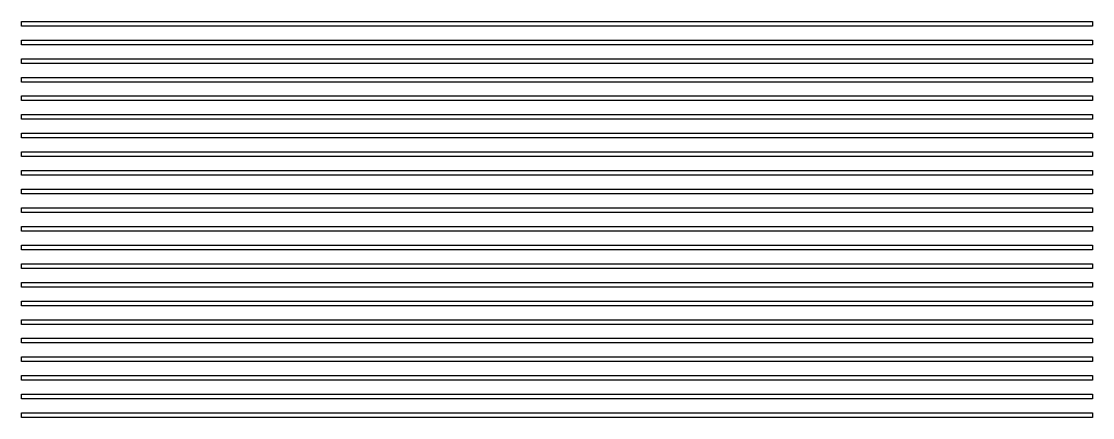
# Model space of a CAD drawing. Extents: x -25 to 123, y -44 to 109.
# Drawn here: x 12.629 to 14.981, y 16.101 to 16.97 of the extents above; entities that cross this region are included whole.
import ezdxf

# ---------------------------------------------------------------- set-up
doc = ezdxf.new("R2010")
doc.units = 0

msp = doc.modelspace()

# ---------------------------------------------------------------- linework, layer by layer
for p, q in [((12.6291, 16.9598), (12.6291, 16.97)), ((12.6291, 16.97), (14.9811, 16.97)), ((14.9811, 16.9598), (12.6291, 16.9598)), ((14.9811, 16.97), (14.9811, 16.9598)), ((12.6291, 16.9189), (12.6291, 16.9291)), ((12.6291, 16.9291), (14.9811, 16.9291)), ((14.9811, 16.9189), (12.6291, 16.9189)), ((14.9811, 16.9291), (14.9811, 16.9189)), ((12.6291, 16.878), (12.6291, 16.8882)), ((12.6291, 16.8882), (14.9811, 16.8882)), ((14.9811, 16.8882), (14.9811, 16.878)), ((14.9811, 16.878), (12.6291, 16.878)), ((12.6291, 16.8371), (12.6291, 16.8473)), ((12.6291, 16.8473), (14.9811, 16.8473)), ((14.9811, 16.8473), (14.9811, 16.8371)), ((14.9811, 16.8371), (12.6291, 16.8371)), ((12.6291, 16.7962), (12.6291, 16.8064)), ((12.6291, 16.8064), (14.9811, 16.8064)), ((14.9811, 16.7962), (12.6291, 16.7962)), ((14.9811, 16.8064), (14.9811, 16.7962)), ((12.6291, 16.7553), (12.6291, 16.7655)), ((12.6291, 16.7655), (14.9811, 16.7655)), ((14.9811, 16.7553), (12.6291, 16.7553)), ((14.9811, 16.7655), (14.9811, 16.7553)), ((12.6291, 16.7144), (12.6291, 16.7246)), ((12.6291, 16.7246), (14.9811, 16.7246)), ((14.9811, 16.7246), (14.9811, 16.7144)), ((14.9811, 16.7144), (12.6291, 16.7144)), ((12.6291, 16.6735), (12.6291, 16.6837)), ((12.6291, 16.6837), (14.9811, 16.6837)), ((14.9811, 16.6837), (14.9811, 16.6735)), ((14.9811, 16.6735), (12.6291, 16.6735)), ((12.6291, 16.6326), (12.6291, 16.6428)), ((12.6291, 16.6428), (14.9811, 16.6428)), ((14.9811, 16.6326), (12.6291, 16.6326)), ((14.9811, 16.6428), (14.9811, 16.6326)), ((12.6291, 16.5917), (12.6291, 16.6019)), ((12.6291, 16.6019), (14.9811, 16.6019)), ((14.9811, 16.5917), (12.6291, 16.5917)), ((14.9811, 16.6019), (14.9811, 16.5917)), ((12.6291, 16.5508), (12.6291, 16.561)), ((12.6291, 16.561), (14.9811, 16.561)), ((14.9811, 16.561), (14.9811, 16.5508)), ((14.9811, 16.5508), (12.6291, 16.5508)), ((12.6291, 16.5099), (12.6291, 16.5201)), ((12.6291, 16.5201), (14.9811, 16.5201)), ((14.9811, 16.5201), (14.9811, 16.5099)), ((14.9811, 16.5099), (12.6291, 16.5099)), ((12.6291, 16.469), (12.6291, 16.4792)), ((12.6291, 16.4792), (14.9811, 16.4792)), ((14.9811, 16.469), (12.6291, 16.469)), ((14.9811, 16.4792), (14.9811, 16.469)), ((12.6291, 16.4281), (12.6291, 16.4383)), ((12.6291, 16.4383), (14.9811, 16.4383)), ((14.9811, 16.4281), (12.6291, 16.4281)), ((14.9811, 16.4383), (14.9811, 16.4281)), ((12.6291, 16.3871), (12.6291, 16.3974)), ((12.6291, 16.3974), (14.9811, 16.3974)), ((14.9811, 16.3974), (14.9811, 16.3871)), ((14.9811, 16.3871), (12.6291, 16.3871)), ((12.6291, 16.3462), (12.6291, 16.3565)), ((12.6291, 16.3565), (14.9811, 16.3565)), ((14.9811, 16.3565), (14.9811, 16.3462)), ((14.9811, 16.3462), (12.6291, 16.3462)), ((12.6291, 16.3053), (12.6291, 16.3156)), ((12.6291, 16.3156), (14.9811, 16.3156)), ((14.9811, 16.3053), (12.6291, 16.3053)), ((14.9811, 16.3156), (14.9811, 16.3053)), ((12.6291, 16.2645), (12.6291, 16.2747)), ((12.6291, 16.2747), (14.9811, 16.2747)), ((14.9811, 16.2645), (12.6291, 16.2645)), ((14.9811, 16.2747), (14.9811, 16.2645)), ((12.6291, 16.2235), (12.6291, 16.2338)), ((12.6291, 16.2338), (14.9811, 16.2338)), ((14.9811, 16.2338), (14.9811, 16.2235)), ((14.9811, 16.2235), (12.6291, 16.2235)), ((12.6291, 16.1826), (12.6291, 16.1929)), ((12.6291, 16.1929), (14.9811, 16.1929)), ((14.9811, 16.1826), (12.6291, 16.1826)), ((14.9811, 16.1929), (14.9811, 16.1826)), ((12.6291, 16.1417), (12.6291, 16.152)), ((12.6291, 16.152), (14.9811, 16.152)), ((14.9811, 16.1417), (12.6291, 16.1417)), ((14.9811, 16.152), (14.9811, 16.1417)), ((12.6291, 16.1008), (12.6291, 16.111)), ((12.6291, 16.111), (14.9811, 16.111)), ((14.9811, 16.1008), (12.6291, 16.1008)), ((14.9811, 16.111), (14.9811, 16.1008))]:
    msp.add_line(p, q)

doc.saveas('drawing.dxf')
